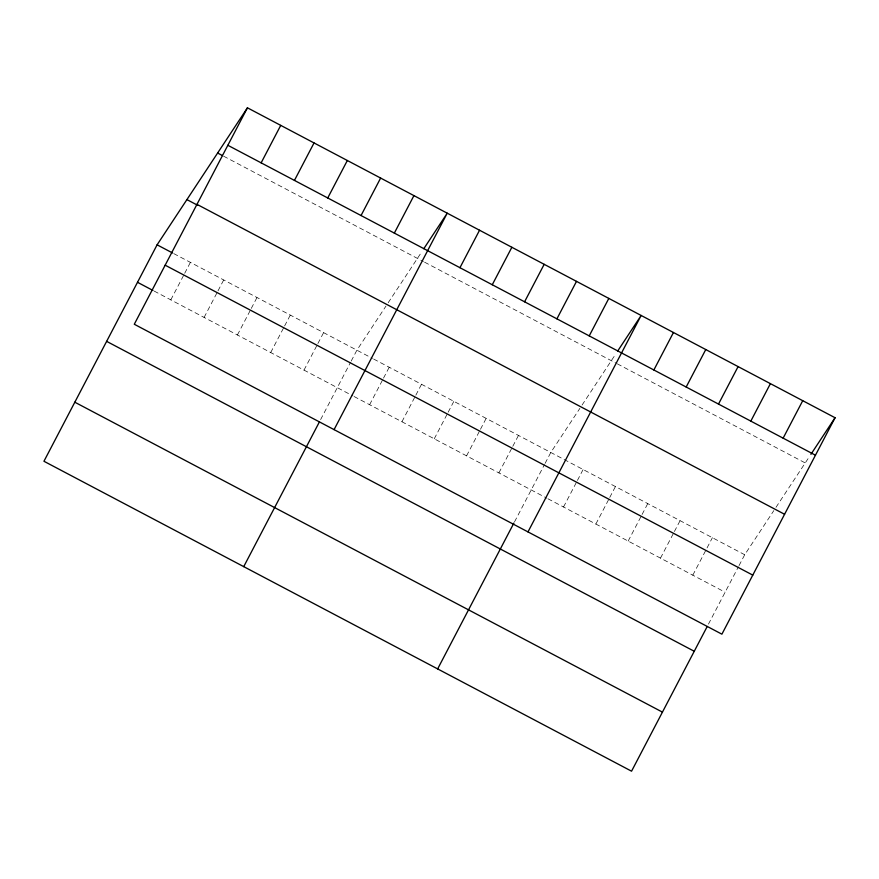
<?xml version="1.0" encoding="UTF-8"?>
<svg xmlns="http://www.w3.org/2000/svg" width="879" height="879" viewBox="0 0 879 879"><rect width="100%" height="100%" fill="white"/><g stroke="black" fill="none" stroke-linecap="round" stroke-linejoin="round"><path stroke-width="0.66" stroke-dasharray="4.39 3.3" d="M170.812 299.86L184.085 274.479M184.711 273.27L190.402 262.381M204.104 317.429L217.377 292.037M218.014 290.828L223.695 279.951M237.407 334.987L250.68 309.595M251.306 308.386L256.998 297.509M270.699 352.545L283.972 327.164M284.609 325.955L290.301 315.078M304.002 370.114L317.275 344.722M317.901 343.513L323.593 332.636M320.626 419.569L350.567 362.291M351.204 361.071L356.896 350.194L385.991 306.057M369.619 404.714L382.892 379.332M383.519 378.124L389.21 367.246M401.934 421.766L415.207 396.374M415.844 395.165L421.524 384.288M434.259 438.808L447.532 413.427M448.158 412.218L453.85 401.329M466.573 455.849L479.846 430.468M480.483 429.26L486.164 418.382M498.898 472.902L512.16 447.51M512.798 446.301L518.489 435.424M514.534 521.84L544.486 464.562M545.112 463.354L550.803 452.465L579.909 408.328M563.527 506.985L576.8 481.604M577.437 480.395L583.118 469.518M595.852 524.038L609.125 498.646M609.751 497.437L615.443 486.559M628.166 541.079L641.439 515.698M642.077 514.49L647.757 503.601M660.492 558.132L673.754 532.74M674.391 531.531L680.082 520.654M692.806 575.174L712.397 537.695M708.452 624.112L738.393 566.834M739.03 565.626L744.711 554.748L773.817 510.611M388.166 302.761L421.678 251.943M582.074 405.043L615.586 354.215M775.992 507.315L809.493 456.487M223.574 156.165L423.403 261.557M424.601 262.184L616.113 363.203M617.311 363.829L805.241 462.947M173.756 253.602L372.454 358.401M373.652 359.039L744.711 554.748M154.166 291.081L352.864 395.88M354.061 396.506L546.771 498.151M547.969 498.789L725.12 592.215"/><path stroke-width="1.32" d="M247.438 107.809L134.289 324.252L721.901 634.177L835.05 417.734L247.438 107.809L157.099 244.823L43.95 461.266L631.561 771.191L707.221 626.474M261.14 162.857L280.731 125.378M294.443 180.415L314.034 142.936M327.735 197.973L347.337 160.505M361.038 215.542L380.629 178.063M394.341 233.1L413.932 195.621M243.736 566.636L319.396 421.931M334.075 429.633L447.224 213.19L423.799 248.713M459.948 267.71L479.549 230.232M492.273 284.752L511.864 247.274M524.587 301.794L544.178 264.326M556.912 318.846L576.503 281.368M589.227 335.888L608.817 298.41M437.654 668.908L513.918 523.016M527.982 531.905L641.143 315.462L617.717 350.985M653.866 369.982L673.457 332.504M686.18 387.024L705.771 349.545M718.506 404.076L738.096 366.598M750.82 421.118L770.411 383.64M783.134 438.16L802.736 400.692M810.921 454.333L835.05 417.734M227.848 145.288L815.459 455.212M217.629 153.023L222.387 155.539M196.973 204.346L784.584 514.27M186.919 199.61L197.621 205.257M157.099 244.823L172.559 252.976M165.164 265.194L752.776 575.119M137.509 282.302L152.968 290.455M106.634 341.36L694.245 651.273M74.825 402.208L662.436 712.122"/></g></svg>
